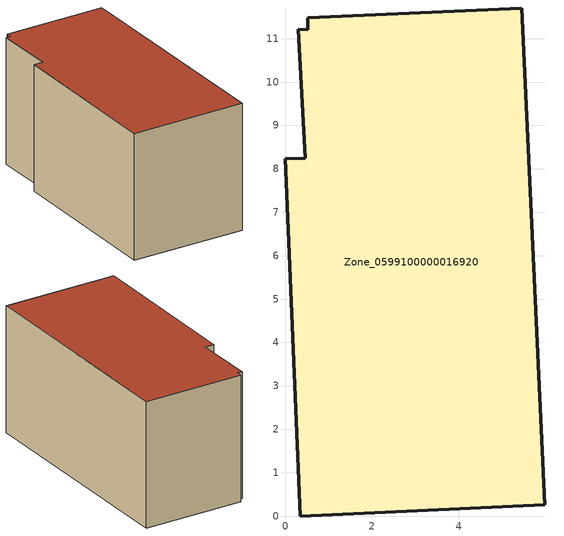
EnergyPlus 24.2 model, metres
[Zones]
Zone_0599100000016920
 floor ground (C_G): 0.51,11.48 5.44,11.71 5.97,0.27 0.34,0 0,8.23 0.45,8.25 0.29,11.21 0.51,11.21 z0
 wall outside (C_F): 0.34,0 5.97,0.27 5.44,11.71 0.51,11.48 0.51,11.21 0.29,11.21 0.45,8.25 0,8.23 0.34,0 z0:6.21
 roof outside (C_R): 5.44,11.71 0.51,11.48 0.51,11.21 0.29,11.21 0.45,8.25 0,8.23 0.34,0 5.97,0.27 z6.21
[BUILDING]
Pand.0599100000016920: North Axis=0; Terrain=City; Loads Convergence Tolerance Value=0.04; Temperature Convergence Tolerance Value=0.4; Solar Distribution=FullExterior; Maximum Number of Warmup Days=25; Minimum Number of Warmup Days=1
[Site:Location]
Rotterdam.The.Hague.AP_ZH_NLD Design_Conditions: Latitude=51.96; Longitude=4.45; Time Zone=1; Elevation=-4.5
[SITE:GROUNDTEMPERATURE:BUILDINGSURFACE]
18, 18, 18, 18, 18, 18, 18, 18, 18, 18, 18, 18
[MATERIAL] Thermal Absorptance=0.9; Solar Absorptance=0.7; Visible Absorptance=0.7
Name | Roughness | Thickness | Conductivity | Density | Specific Heat
G.TI.1946 | MediumSmooth | 0.15 | 1 | 540 | 1210
F.TI.1946 | Rough | 0.3 | 0.857143 | 1920 | 840
R.TI.1946 | MediumRough | 0.2 | 0.1 | 1500 | 1000
[CONSTRUCTION]
C_G: G.TI.1946
C_F: F.TI.1946
C_R: R.TI.1946
[ZONE]
Zone_0599100000016920: Type=1; Multiplier=1; Ceiling Height=Autocalculate; Volume=Autocalculate; Floor Area=autocalculate; Part of Total Floor Area=Yes
[ZONEINFILTRATION:DESIGNFLOWRATE]
Infil_Zone_0599100000016920: Zone or ZoneList or Space or SpaceList=Zone_0599100000016920; Schedule=AlwaysOn; Design Flow Rate Calculation Method=Flow/Area; Flow Rate per Floor Area=0.003; Constant Term Coefficient=1; Temperature Term Coefficient=0; Velocity Term Coefficient=0; Velocity Squared Term Coefficient=0
[HVACTEMPLATE:ZONE:IDEALLOADSAIRSYSTEM]
Zone_0599100000016920: Maximum Heating Supply Air Temperature=50; Minimum Cooling Supply Air Temperature=13; Maximum Heating Supply Air Humidity Ratio=0.0156; Minimum Cooling Supply Air Humidity Ratio=0.0077; Heating Limit=NoLimit; Cooling Limit=NoLimit; Dehumidification Control Type=ConstantSensibleHeatRatio; Cooling Sensible Heat Ratio=0.7; Dehumidification Setpoint=60; Humidification Control Type=None; Humidification Setpoint=30; Outdoor Air Method=None; Outdoor Air Flow Rate per Person=0.00944; Outdoor Air Flow Rate per Zone Floor Area=0; Outdoor Air Flow Rate per Zone=0; Demand Controlled Ventilation Type=None; Outdoor Air Economizer Type=NoEconomizer; Heat Recovery Type=None; Sensible Heat Recovery Effectiveness=0.7; Latent Heat Recovery Effectiveness=0.65
[ZONECONTROL:THERMOSTAT]
ThermostatControl_Zone_0599100000016920: Zone or ZoneList=Zone_0599100000016920; Control Type Schedule=DualSetpointControlType; Control 1=Thermostat_Zone_0599100000016920; Temperature Difference Between Cutout And Setpoint=0
[THERMOSTATSETPOINT:DUALSETPOINT]
Thermostat_Zone_0599100000016920: Heating Setpoint Temperature Schedule=HeatingSetpoint_Zone_0599100000016920; Cooling Setpoint Temperature Schedule=CoolingSetpoint_Zone_0599100000016920
[SCHEDULE:COMPACT]
HeatingSetpoint_Zone_0599100000016920: Through: 12/31, For: AllDays, Until: 24:00, 21
CoolingSetpoint_Zone_0599100000016920: Through: 12/31, For: AllDays, Until: 24:00, 24
DualSetpointControlType: Through: 12/31, For: AllDays, Until: 24:00, 4
AlwaysOn: Through: 12/31, For: AllDays, Until: 24:00, 1
